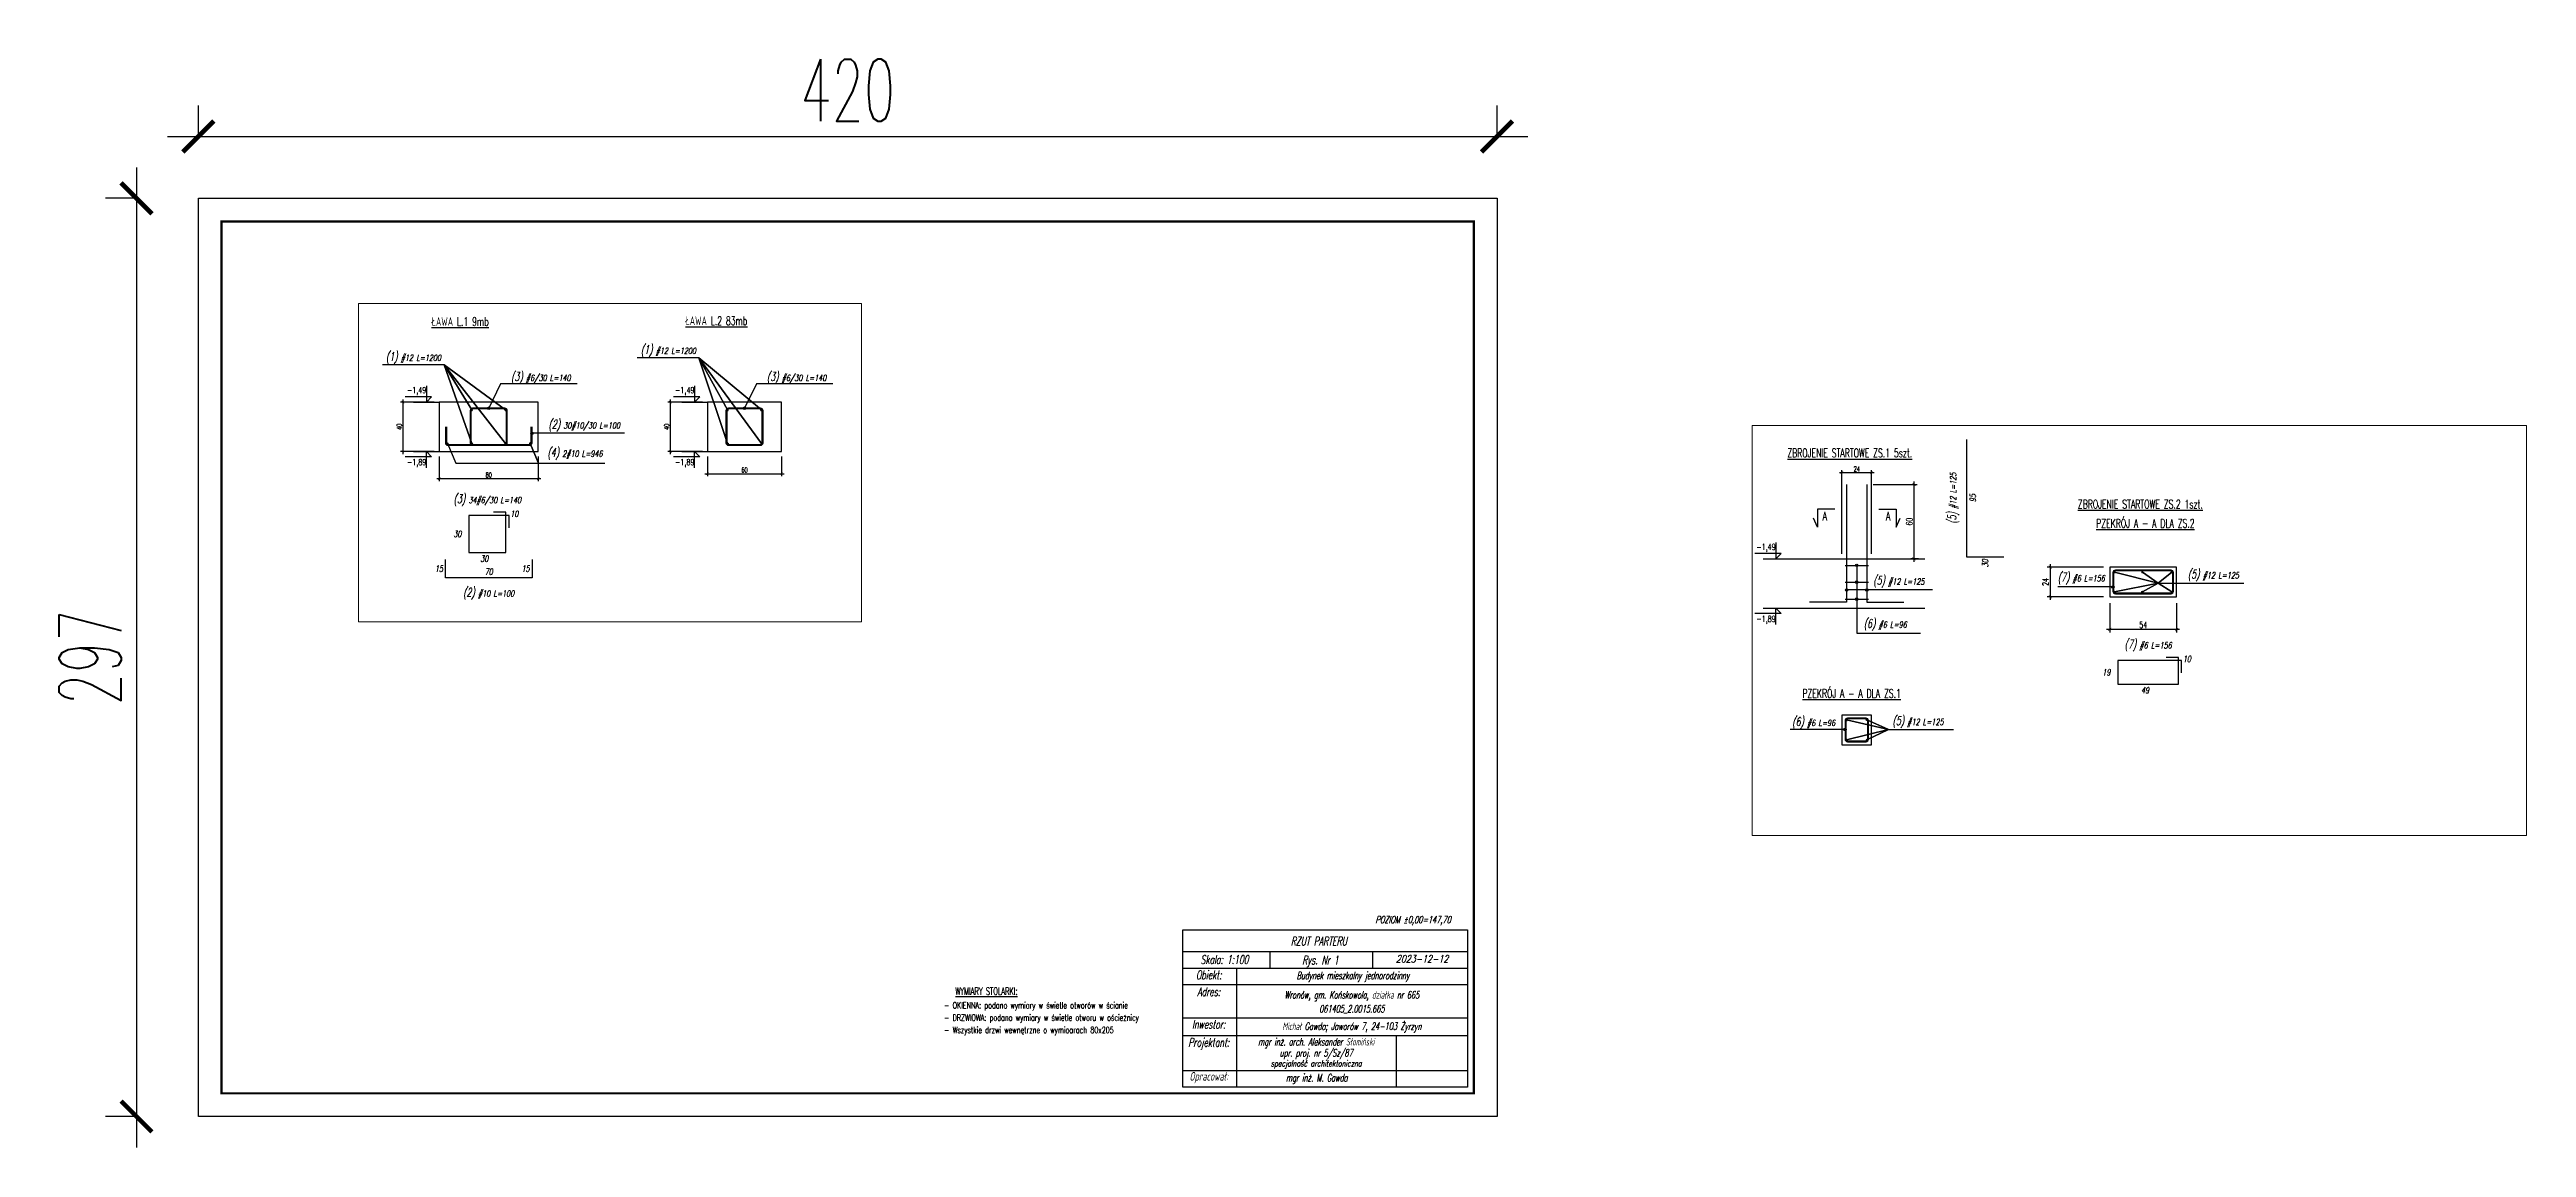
# Paper-space layout 'Layout1' of a CAD drawing. Header units: millimetres. Extents: x -461 to 340, y -18 to 338.
# The model-space entities are those that its viewports show. They can reach past a viewport. Long polylines and large blocks are cut down to what shows.
import ezdxf
from ezdxf.enums import TextEntityAlignment as Align

# ---------------------------------------------------------------- set-up
doc = ezdxf.new("R2010")
doc.units = ezdxf.units.MM
doc.header["$LTSCALE"] = 50
doc.layers.get('Defpoints').update_dxf_attribs({"color": 251})
for name, color, linetype in [('02', 4, 'Continuous'), ('K-CIENKIE', 8, 'Continuous'), ('K-ODNOSNIK', 8, 'Continuous'), ('K-RAMKA', 181, 'Continuous'), ('K-SCIANY', 2, 'Continuous'), ('K-TEXT 2.4mm', 71, 'Continuous'), ('K-TEXT 2.8mm', 101, 'Continuous'), ('K-TEXT 2mm', 254, 'Continuous'), ('K-TEXT 4mm', 4, 'Continuous'), ('K-WYMIARY', 1, 'Continuous'), ('K-ZBROJ_06', 101, 'Continuous'), ('K-ZBROJ_08', 121, 'Continuous'), ('K-ZBROJ_10', 141, 'Continuous'), ('K-ZBROJ_12', 161, 'Continuous'), ('N-25', 71, 'Continuous'), ('PrzylElektr', 10, 'Continuous'), ('ZBROJA_NIEZLICZAC', 255, 'Continuous'), ('ZBROJA_RZUTPR', 141, 'Continuous'), ('ZBROJA_RZUTPR1', 255, 'Continuous')]:
    doc.layers.add(name, color=color, linetype=linetype)
doc.layers.add('__NIEDRUK__', color=54, linetype='Continuous', plot=False)
doc.styles.add('ROMANS', font='ROMANS.SHX', dxfattribs={"width": 0.8, "oblique": 15, "height": 10})
doc.styles.add('STYL_ZBROJA', font='romanszb.shx', dxfattribs={"width": 0.65, "oblique": 12})
doc.styles.add('text 2.4mm', font='romans.shx', dxfattribs={"width": 0.65})
doc.styles.add('text 2.8mm', font='romans.shx', dxfattribs={"width": 0.65})
doc.styles.add('text 2mm', font='romans.shx', dxfattribs={"width": 0.65})
doc.styles.add('WYM1', font='romanszb.shx', dxfattribs={"width": 0.6})
doc.dimstyles.new('CM100', dxfattribs={"dimscale": 5, "dimtxt": 2, "dimasz": 1, "dimexe": 1, "dimexo": 2, "dimgap": 0.5, "dimtad": 1, "dimrnd": 0.5, "dimdsep": 46, "dimtxsty": 'WYM1', "dimblk": 'OBLIQUE', "dimcen": 0, "dimdle": 1, "dimclrd": 253, "dimclre": 251, "dimclrt": 30, "dimadec": 0, "dimazin": 0, "dimtfac": 1, "dimtix": 1, "dimtmove": 0, "dimatfit": 0, "dimfxl": 1, "dimtfillclr": 256, "dimtolj": 1, "dimarcsym": 0})

# ---------------------------------------------------------------- blocks, each defined once
blk = doc.blocks.new('_ArchTick')
at = {"color": 0, "linetype": 'ByBlock', "const_width": 0.15}
blk.add_lwpolyline([(-0.5, -0.5), (0.5, 0.5)], dxfattribs=at)
blk = doc.blocks.new('*D302')
at = {"layer": '__NIEDRUK__', "color": 251, "lineweight": -2, "transparency": 16777216}
for p, q in [((-420, 317), (-420, 327)), ((0, 317), (0, 327))]:
    blk.add_line(p, q, dxfattribs=at)
at = {"layer": '__NIEDRUK__', "color": 253, "lineweight": -2, "transparency": 16777216}
blk.add_line((-430, 317), (10, 317), dxfattribs=at)
at = {"layer": 'Defpoints', "color": 0, "transparency": 16777216}
for p in [(0, 317), (-420, 297), (0, 297)]:
    blk.add_point(p, dxfattribs=at)
at = {"layer": '__NIEDRUK__', "color": 253, "lineweight": -2, "transparency": 16777216, "xscale": 10, "yscale": 10, "zscale": 10, "rotation": 180}
blk.add_blockref('_ArchTick', (-420, 317), dxfattribs=at)
at = {"layer": '__NIEDRUK__', "color": 253, "lineweight": -2, "transparency": 16777216, "xscale": 10, "yscale": 10, "zscale": 10}
blk.add_blockref('_ArchTick', (0, 317), dxfattribs=at)
at = {"layer": '__NIEDRUK__', "color": 30, "transparency": 16777216, "insert": (-210, 332), "char_height": 20, "attachment_point": 5, "style": 'WYM1'}
blk.add_mtext('\\A1;420', dxfattribs=at)
blk = doc.blocks.new('*D303')
at = {"layer": '__NIEDRUK__', "color": 253, "lineweight": -2, "transparency": 16777216}
blk.add_line((-440, 307), (-440, -10), dxfattribs=at)
at = {"layer": '__NIEDRUK__', "color": 251, "lineweight": -2, "transparency": 16777216}
for p, q in [((-440, 297), (-450, 297)), ((-440, 0), (-450, 0))]:
    blk.add_line(p, q, dxfattribs=at)
at = {"layer": 'Defpoints', "color": 0, "transparency": 16777216}
for p in [(-420, 297), (-420, 0), (-440, 0)]:
    blk.add_point(p, dxfattribs=at)
at = {"layer": '__NIEDRUK__', "color": 253, "lineweight": -2, "transparency": 16777216, "xscale": 10, "yscale": 10, "zscale": 10}
for p, rotation in [((-440, 297), 90), ((-440, 0), 270)]:
    blk.add_blockref('_ArchTick', p, dxfattribs=dict(at, rotation=rotation))
at = {"layer": '__NIEDRUK__', "color": 30, "transparency": 16777216, "insert": (-455, 148.5), "char_height": 20, "attachment_point": 5, "rotation": 90, "style": 'WYM1'}
blk.add_mtext('\\A1;297', dxfattribs=at)
blk = doc.blocks.new('rabx')
at = {"layer": 'K-TEXT 2.8mm'}
for p, q in [((-805.2, 438.6), (-15.6, 438.6)), ((-563.5, 438.6), (-563.5, 392.6)), ((-279, 438.6), (-279, 392.6)), ((-805.2, 392.6), (-15.6, 392.6)), ((-655.9, 392.6), (-655.9, 62.3))]:
    blk.add_line(p, q, dxfattribs=at)
at = {"layer": 'K-TEXT 2mm'}
for p, q in [((-805.2, 346.6), (-15.6, 346.6)), ((-805.2, 254.6), (-15.6, 254.6)), ((-805.2, 206), (-15.6, 206)), ((-212.5, 62.3), (-212.5, 206)), ((-805.2, 108.3), (-15.6, 108.3))]:
    blk.add_line(p, q, dxfattribs=at)
at = {"layer": 'K-TEXT 4mm'}
blk.add_lwpolyline([(-805.2, 62.3), (-805.2, 498.6), (-15.6, 498.6), (-15.6, 62.3)], close=True, dxfattribs=at)
at = {"layer": '02', "style": 'ROMANS', "oblique": 15, "width": 0.8}
blk.add_text('2023-12-12', height=20, dxfattribs=at).set_placement((-141.8, 408), align=Align.CENTER)
at = {"layer": 'K-TEXT 2.4mm', "style": 'STYL_ZBROJA', "oblique": 12}
for s, width, p in [('Budynek mieszkalny jednorodzinny', 0.65, (-333.4, 361.5)), ('Wronów, gm. Końskowola, działka nr 665', 0.65, (-336.4, 307.8)), ('061405_2.0015.665', 0.65, (-336.4, 269.5)), ('Michał Gawda; Jaworów 7, 24-103 Żyrzyn', 0.62, (-336.4, 220.8)), ('mgr inż. arch. Aleksander Słomiński', 0.65, (-435.2, 177.7)), ('upr. proj. nr 5/Sz/87', 0.65, (-435.2, 147)), ('mgr inż. M. Gawda', 0.65, (-433.9, 78.3))]:
    blk.add_text(s, height=20.567, dxfattribs=dict(at, width=width)).set_placement(p, align=Align.CENTER)
at = {"layer": 'K-TEXT 2.8mm', "style": 'STYL_ZBROJA', "oblique": 12, "width": 0.65}
for s, height, p in [('Obiekt:', 24, (-733.1, 361.5)), ('Adres:', 24, (-733.1, 314.9)), ('Inwestor:', 24, (-733.1, 224.5)), ('Projektant:', 23.995, (-733.1, 174.5)), ('Opracował:', 24, (-733.1, 80.4))]:
    blk.add_text(s, height=height, dxfattribs=at).set_placement(p, align=Align.CENTER)
at = {"layer": 'K-TEXT 2mm', "style": 'STYL_ZBROJA', "oblique": 12, "width": 0.65}
blk.add_text('specjalność architektoniczna', height=17.139, dxfattribs=at).set_placement((-435.2, 119.6), align=Align.CENTER)
at = {"layer": 'N-25', "ltscale": 10, "style": 'ROMANS', "oblique": 15, "width": 0.7}
blk.add_text('POZIOM %%P0,00=147,70', height=19.282, dxfattribs=at).set_placement((-271.1, 517.1))
blk = doc.blocks.new('A$C392df230')
h = blk.add_hatch()
h.set_pattern_fill('ANGLE', color=256, scale=0.025)
h.set_pattern_definition([(360, (-2880.4701, 5517.13781), (-5e-64, 0.174625), [0.127, -0.047625]), (90, (-2880.4701, 5517.13781), (-0.174625, 1e-17), [0.127, -0.047625])])
h.paths.add_polyline_path([(0.5, 0, 1), (-0.5, 0, 1)])
blk.add_circle((0, 0), 0.5)
blk = doc.blocks.new('*D591')
at = {"layer": 'Defpoints', "color": 0, "transparency": 16777216}
for p in [(34198, -55654.7), (34278, -55654.7), (34278, -55676.6)]:
    blk.add_point(p, dxfattribs=at)
at = {"layer": 'K-WYMIARY', "color": 251, "lineweight": -2, "transparency": 16777216}
for p, q in [((34198, -55658.7), (34198, -55678.6)), ((34278, -55658.7), (34278, -55678.6))]:
    blk.add_line(p, q, dxfattribs=at)
at = {"layer": 'K-WYMIARY', "color": 253, "lineweight": -2, "transparency": 16777216}
blk.add_line((34196, -55676.6), (34280, -55676.6), dxfattribs=at)
at = {"layer": 'K-WYMIARY', "color": 253, "lineweight": -2, "transparency": 16777216, "xscale": 2, "yscale": 2, "zscale": 2, "rotation": 180}
blk.add_blockref('_ArchTick', (34198, -55676.6), dxfattribs=at)
at = {"layer": 'K-WYMIARY', "color": 253, "lineweight": -2, "transparency": 16777216, "xscale": 2, "yscale": 2, "zscale": 2}
blk.add_blockref('_ArchTick', (34278, -55676.6), dxfattribs=at)
at = {"layer": 'K-WYMIARY', "color": 30, "transparency": 16777216, "insert": (34238, -55673.6), "char_height": 4, "attachment_point": 5, "style": 'WYM1'}
blk.add_mtext('\\A1;80', dxfattribs=at)
blk = doc.blocks.new('*D592')
at = {"layer": 'Defpoints', "color": 0, "transparency": 16777216}
for p in [(34198, -55614.7), (34168.6, -55654.7), (34198, -55654.7)]:
    blk.add_point(p, dxfattribs=at)
at = {"layer": 'K-WYMIARY', "color": 251, "lineweight": -2, "transparency": 16777216}
for p, q in [((34194, -55614.7), (34166.6, -55614.7)), ((34194, -55654.7), (34166.6, -55654.7))]:
    blk.add_line(p, q, dxfattribs=at)
at = {"layer": 'K-WYMIARY', "color": 253, "lineweight": -2, "transparency": 16777216}
blk.add_line((34168.6, -55612.7), (34168.6, -55656.7), dxfattribs=at)
at = {"layer": 'K-WYMIARY', "color": 253, "lineweight": -2, "transparency": 16777216, "xscale": 2, "yscale": 2, "zscale": 2}
for p, rotation in [((34168.6, -55614.7), 90), ((34168.6, -55654.7), 270)]:
    blk.add_blockref('_ArchTick', p, dxfattribs=dict(at, rotation=rotation))
at = {"layer": 'K-WYMIARY', "color": 30, "transparency": 16777216, "insert": (34165.6, -55634.7), "char_height": 4, "attachment_point": 5, "rotation": 90, "style": 'WYM1'}
blk.add_mtext('\\A1;40', dxfattribs=at)
blk = doc.blocks.new('*D593')
at = {"layer": 'Defpoints', "color": 0, "transparency": 16777216}
for p in [(34414.8, -55654.7), (34474.8, -55654.7), (34474.8, -55672.6)]:
    blk.add_point(p, dxfattribs=at)
at = {"layer": 'K-WYMIARY', "color": 251, "lineweight": -2, "transparency": 16777216}
for p, q in [((34414.8, -55658.7), (34414.8, -55674.6)), ((34474.8, -55658.7), (34474.8, -55674.6))]:
    blk.add_line(p, q, dxfattribs=at)
at = {"layer": 'K-WYMIARY', "color": 253, "lineweight": -2, "transparency": 16777216}
blk.add_line((34412.8, -55672.6), (34476.8, -55672.6), dxfattribs=at)
at = {"layer": 'K-WYMIARY', "color": 253, "lineweight": -2, "transparency": 16777216, "xscale": 2, "yscale": 2, "zscale": 2, "rotation": 180}
blk.add_blockref('_ArchTick', (34414.8, -55672.6), dxfattribs=at)
at = {"layer": 'K-WYMIARY', "color": 253, "lineweight": -2, "transparency": 16777216, "xscale": 2, "yscale": 2, "zscale": 2}
blk.add_blockref('_ArchTick', (34474.8, -55672.6), dxfattribs=at)
at = {"layer": 'K-WYMIARY', "color": 30, "transparency": 16777216, "insert": (34444.8, -55669.6), "char_height": 4, "attachment_point": 5, "style": 'WYM1'}
blk.add_mtext('\\A1;60', dxfattribs=at)
blk = doc.blocks.new('*D594')
at = {"layer": 'Defpoints', "color": 0, "transparency": 16777216}
for p in [(34414.8, -55614.7), (34384.8, -55654.7), (34414.8, -55654.7)]:
    blk.add_point(p, dxfattribs=at)
at = {"layer": 'K-WYMIARY', "color": 251, "lineweight": -2, "transparency": 16777216}
for p, q in [((34410.8, -55614.7), (34382.8, -55614.7)), ((34410.8, -55654.7), (34382.8, -55654.7))]:
    blk.add_line(p, q, dxfattribs=at)
at = {"layer": 'K-WYMIARY', "color": 253, "lineweight": -2, "transparency": 16777216}
blk.add_line((34384.8, -55612.7), (34384.8, -55656.7), dxfattribs=at)
at = {"layer": 'K-WYMIARY', "color": 253, "lineweight": -2, "transparency": 16777216, "xscale": 2, "yscale": 2, "zscale": 2}
for p, rotation in [((34384.8, -55614.7), 90), ((34384.8, -55654.7), 270)]:
    blk.add_blockref('_ArchTick', p, dxfattribs=dict(at, rotation=rotation))
at = {"layer": 'K-WYMIARY', "color": 30, "transparency": 16777216, "insert": (34381.8, -55634.7), "char_height": 4, "attachment_point": 5, "rotation": 90, "style": 'WYM1'}
blk.add_mtext('\\A1;40', dxfattribs=at)
blk = doc.blocks.new('*D607')
at = {"layer": 'Defpoints', "color": 0, "transparency": 16777216}
for p in [(34229.4, -56116.5), (34283.4, -56116.5), (34229.4, -56142.9)]:
    blk.add_point(p, dxfattribs=at)
at = {"layer": 'K-WYMIARY', "color": 251, "lineweight": -2, "transparency": 16777216}
for p, q in [((34229.4, -56121.5), (34229.4, -56145.4)), ((34283.4, -56121.5), (34283.4, -56145.4))]:
    blk.add_line(p, q, dxfattribs=at)
at = {"layer": 'K-WYMIARY', "color": 253, "lineweight": -2, "transparency": 16777216}
blk.add_line((34285.9, -56142.9), (34226.9, -56142.9), dxfattribs=at)
at = {"layer": 'K-WYMIARY', "color": 253, "lineweight": -2, "transparency": 16777216, "xscale": 2.5, "yscale": 2.5, "zscale": 2.5, "rotation": 180}
blk.add_blockref('_ArchTick', (34229.4, -56142.9), dxfattribs=at)
at = {"layer": 'K-WYMIARY', "color": 253, "lineweight": -2, "transparency": 16777216, "xscale": 2.5, "yscale": 2.5, "zscale": 2.5}
blk.add_blockref('_ArchTick', (34283.4, -56142.9), dxfattribs=at)
at = {"layer": 'K-WYMIARY', "color": 30, "transparency": 16777216, "insert": (34256.4, -56139.2), "char_height": 5, "attachment_point": 5, "style": 'WYM1'}
blk.add_mtext('\\A1;54', dxfattribs=at)
blk = doc.blocks.new('*D608')
at = {"layer": 'Defpoints', "color": 0, "transparency": 16777216}
for p in [(34229.4, -56092.5), (34181.3, -56116.5), (34229.4, -56116.5)]:
    blk.add_point(p, dxfattribs=at)
at = {"layer": 'K-WYMIARY', "color": 251, "lineweight": -2, "transparency": 16777216}
for p, q in [((34224.4, -56092.5), (34178.8, -56092.5)), ((34224.4, -56116.5), (34178.8, -56116.5))]:
    blk.add_line(p, q, dxfattribs=at)
at = {"layer": 'K-WYMIARY', "color": 253, "lineweight": -2, "transparency": 16777216}
blk.add_line((34181.3, -56090), (34181.3, -56119), dxfattribs=at)
at = {"layer": 'K-WYMIARY', "color": 253, "lineweight": -2, "transparency": 16777216, "xscale": 2.5, "yscale": 2.5, "zscale": 2.5}
for p, rotation in [((34181.3, -56092.5), 90), ((34181.3, -56116.5), 270)]:
    blk.add_blockref('_ArchTick', p, dxfattribs=dict(at, rotation=rotation))
at = {"layer": 'K-WYMIARY', "color": 30, "transparency": 16777216, "insert": (34177.5, -56104.5), "char_height": 5, "attachment_point": 5, "rotation": 90, "style": 'WYM1'}
blk.add_mtext('\\A1;24', dxfattribs=at)
blk = doc.blocks.new('*D613')
at = {"layer": 'Defpoints', "color": 0, "transparency": 16777216}
for p in [(34033, -56025.7), (34071.1, -56085.7), (34079.9, -56085.7)]:
    blk.add_point(p, dxfattribs=at)
at = {"layer": 'K-WYMIARY', "color": 251, "lineweight": -2, "transparency": 16777216}
for p, q in [((34038, -56025.7), (34073.6, -56025.7)), ((34074.9, -56085.7), (34068.6, -56085.7))]:
    blk.add_line(p, q, dxfattribs=at)
at = {"layer": 'K-WYMIARY', "color": 253, "lineweight": -2, "transparency": 16777216}
blk.add_line((34071.1, -56023.2), (34071.1, -56088.2), dxfattribs=at)
at = {"layer": 'K-WYMIARY', "color": 253, "lineweight": -2, "transparency": 16777216, "xscale": 2.5, "yscale": 2.5, "zscale": 2.5}
for p, rotation in [((34071.1, -56025.7), 90), ((34071.1, -56085.7), 270)]:
    blk.add_blockref('_ArchTick', p, dxfattribs=dict(at, rotation=rotation))
at = {"layer": 'K-WYMIARY', "color": 30, "transparency": 16777216, "insert": (34067.4, -56055.7), "char_height": 5, "attachment_point": 5, "rotation": 90, "style": 'WYM1'}
blk.add_mtext('\\A1;60', dxfattribs=at)
blk = doc.blocks.new('*D615')
at = {"layer": 'Defpoints', "color": 0, "transparency": 16777216}
for p in [(34036.9, -56016), (34012.9, -56085.7), (34036.9, -56085.7)]:
    blk.add_point(p, dxfattribs=at)
at = {"layer": 'K-WYMIARY', "color": 253, "lineweight": -2, "transparency": 16777216}
blk.add_line((34010.9, -56016), (34038.9, -56016), dxfattribs=at)
at = {"layer": 'K-WYMIARY', "color": 251, "lineweight": -2, "transparency": 16777216}
for p, q in [((34012.9, -56081.7), (34012.9, -56014)), ((34036.9, -56081.7), (34036.9, -56014))]:
    blk.add_line(p, q, dxfattribs=at)
at = {"layer": 'K-WYMIARY', "color": 253, "lineweight": -2, "transparency": 16777216, "xscale": 2, "yscale": 2, "zscale": 2, "rotation": 180}
blk.add_blockref('_ArchTick', (34012.9, -56016), dxfattribs=at)
at = {"layer": 'K-WYMIARY', "color": 253, "lineweight": -2, "transparency": 16777216, "xscale": 2, "yscale": 2, "zscale": 2}
blk.add_blockref('_ArchTick', (34036.9, -56016), dxfattribs=at)
at = {"layer": 'K-WYMIARY', "color": 30, "transparency": 16777216, "insert": (34024.9, -56013), "char_height": 4, "attachment_point": 5, "style": 'WYM1'}
blk.add_mtext('\\A1;24', dxfattribs=at)
blk = doc.blocks.new('ramka')
at = {"const_width": 0.7}
blk.add_lwpolyline([(-405, 282), (0, 282), (0, 0), (-405, 0)], close=True, dxfattribs=at)
at = {"layer": '__NIEDRUK__'}
blk.add_lwpolyline([(-412.5, 289.5), (7.5, 289.5), (7.5, -7.5), (-412.5, -7.5)], close=True, dxfattribs=at)
dim = blk.add_linear_dim(base=(7.5, 309.5), p1=(-412.5, 289.5), p2=(7.5, 289.5), dimstyle='CM100', override={"dimscale": 10, "dimblk": 'ArchTick'}, dxfattribs=at)
dim.commit()
dim.dimension.update_dxf_attribs({"geometry": '*D302', "text_midpoint": (-202.5, 324.5), "insert": (7.5, -7.5)})
dim = blk.add_linear_dim(base=(-432.5, -7.5), p1=(-412.5, 289.5), p2=(-412.5, -7.5), angle=90, dimstyle='CM100', override={"dimscale": 10, "dimblk": 'ArchTick'}, dxfattribs=at)
dim.commit()
dim.dimension.update_dxf_attribs({"geometry": '*D303', "text_midpoint": (-447.5, 141), "insert": (7.5, -7.5)})

msp = doc.modelspace()

# ---------------------------------------------------------------- linework, layer by layer
at = {"layer": '__NIEDRUK__'}
for points in [[(34224.976, -55649.066), (34250.976, -55649.066, 0.41421356), (34252.376, -55647.666), (34252.376, -55621.666, 0.41421356), (34250.976, -55620.266), (34224.976, -55620.266, 0.41421356), (34223.576, -55621.666), (34223.576, -55647.666, 0.41421356)], [(34431.777, -55649.066), (34457.777, -55649.066, 0.41421356), (34459.177, -55647.666), (34459.177, -55621.666, 0.41421356), (34457.777, -55620.266), (34431.777, -55620.266, 0.41421356), (34430.377, -55621.666), (34430.377, -55647.666, 0.41421356)], [(34233.945, -56113.365), (34278.945, -56113.365, 0.41421356), (34280.345, -56111.965), (34280.345, -56096.965, 0.41421356), (34278.945, -56095.565), (34233.945, -56095.565, 0.41421356), (34232.545, -56096.965), (34232.545, -56111.965, 0.41421356)], [(34017.353, -56233.033), (34032.353, -56233.033, 0.41421356), (34033.753, -56231.633), (34033.753, -56216.633, 0.41421356), (34032.353, -56215.233), (34017.353, -56215.233, 0.41421356), (34015.953, -56216.633), (34015.953, -56231.633, 0.41421356)]]:
    msp.add_lwpolyline(points, format="xyb", close=True, dxfattribs=at)
msp.add_lwpolyline([(34203.776, -55634.666), (34203.776, -55647.666, 0.41421356), (34204.976, -55648.866), (34270.976, -55648.866, 0.41421356), (34272.176, -55647.666), (34272.176, -55634.666)], format="xyb", dxfattribs=at)
at = {"layer": 'K-CIENKIE'}
msp.add_lwpolyline([(34012.853, -56236.133), (34036.853, -56236.133), (34036.853, -56212.133), (34012.853, -56212.133)], close=True, dxfattribs=at)
at = {"layer": 'K-ODNOSNIK'}
for points in [[(34201.838, -55584.533), (34251.612, -55648.302), (34201.838, -55584.533), (34224.339, -55648.302), (34201.838, -55584.533), (34251.612, -55621.03), (34201.838, -55584.533), (34224.339, -55621.03), (34201.838, -55584.533), (34151.98, -55584.533)], [(34407.97, -55578.88), (34458.413, -55648.302), (34407.97, -55578.88), (34431.14, -55648.302), (34407.97, -55578.88), (34458.413, -55621.03), (34407.97, -55578.88), (34431.14, -55621.03), (34407.97, -55578.88), (34358.113, -55578.88)], [(34309.498, -55599.868), (34247.617, -55599.868), (34237.976, -55619.666)], [(34516.299, -55599.868), (34454.418, -55599.868), (34444.777, -55619.666)], [(34204.533, -55648.223), (34211.367, -55663.974), (34278.252, -55663.974), (34271.418, -55648.223), (34278.252, -55663.974), (34331.954, -55663.974)], [(34347.803, -55639.899), (34272.976, -55639.899)], [(34024.853, -56091.018), (34024.853, -56145.743), (34076.329, -56145.743)], [(34086.172, -56110.906), (34016.682, -56110.906)], [(34231.945, -56108.452), (34187.476, -56108.452)], [(34268.65, -56105.498), (34255.778, -56096.405), (34268.65, -56105.498), (34255.778, -56112.525), (34268.65, -56105.498), (34279.616, -56096.405), (34268.65, -56105.498), (34233.274, -56096.405), (34268.65, -56105.498), (34279.616, -56112.525), (34268.65, -56105.498), (34233.274, -56112.525), (34268.65, -56105.498), (34337.908, -56105.498)], [(34015.353, -56223.767), (33970.885, -56223.767)], [(34050.555, -56223.767), (34033.024, -56216.073), (34050.555, -56223.767), (34016.682, -56216.073), (34050.555, -56223.767), (34033.024, -56232.193), (34050.555, -56223.767), (34016.682, -56232.193), (34050.555, -56223.767), (34103.016, -56223.767)]]:
    msp.add_lwpolyline(points, dxfattribs=at)
for centre in [(34237.976, -55619.666), (34444.777, -55619.666), (34272.976, -55639.899), (34024.853, -56091.018), (34016.682, -56110.906), (34024.853, -56104.632), (34033.024, -56110.906), (34231.945, -56108.452), (34024.853, -56118.38), (34015.353, -56223.767)]:
    msp.add_circle(centre, 1, dxfattribs=at)
at = {"layer": 'K-SCIANY'}
for points in [[(34197.976, -55654.666), (34277.976, -55654.666), (34277.976, -55614.666), (34197.976, -55614.666)], [(34414.777, -55654.666), (34474.777, -55654.666), (34474.777, -55614.666), (34414.777, -55614.666)], [(34229.445, -56116.465), (34283.445, -56116.465), (34283.445, -56092.465), (34229.445, -56092.465)]]:
    msp.add_lwpolyline(points, close=True, dxfattribs=at)
for points in [[(33969.816, -56085.678), (34079.891, -56085.678)], [(33969.816, -56125.678), (34079.891, -56125.678)]]:
    msp.add_lwpolyline(points, dxfattribs=at)
at = {"layer": 'K-TEXT 2.8mm'}
for points in [[(34007.015, -56045.531), (33992.99, -56045.531), (33992.99, -56060.041), (33989.791, -56052.827)], [(34042.692, -56045.531), (34056.717, -56045.531), (34056.717, -56060.041), (34059.915, -56052.827)]]:
    msp.add_lwpolyline(points, dxfattribs=at)
at = {"layer": 'K-TEXT 2mm', "lineweight": -2}
for points in [[(34187.629, -55601.582), (34187.629, -55614.666), (34191.822, -55610.473), (34170.477, -55610.473)], [(34404.43, -55601.582), (34404.43, -55614.666), (34408.623, -55610.473), (34387.279, -55610.473)], [(34187.629, -55667.75), (34187.629, -55654.666), (34191.822, -55658.859), (34170.477, -55658.859)], [(34404.43, -55667.75), (34404.43, -55654.666), (34408.623, -55658.859), (34387.279, -55658.859)], [(33959.469, -56072.593), (33959.469, -56085.678), (33963.662, -56081.485), (33942.318, -56081.485)], [(33959.469, -56138.762), (33959.469, -56125.678), (33963.662, -56129.871), (33942.318, -56129.871)]]:
    msp.add_lwpolyline(points, dxfattribs=at)
at = {"layer": 'K-TEXT 2mm'}
for points in [[(34177.282, -55614.666), (34197.976, -55614.666)], [(34394.083, -55614.666), (34414.777, -55614.666)], [(34177.282, -55654.666), (34197.976, -55654.666)], [(34394.083, -55654.666), (34414.777, -55654.666)], [(33949.123, -56085.678), (33969.816, -56085.678)], [(33949.123, -56125.678), (33969.816, -56125.678)]]:
    msp.add_lwpolyline(points, dxfattribs=at)
at = {"layer": 'K-ZBROJ_06'}
for points in [[(34224.976, -55649.666), (34250.976, -55649.666, 0.41421356), (34252.976, -55647.666), (34252.976, -55621.666, 0.41421356), (34250.976, -55619.666), (34224.976, -55619.666, 0.41421356), (34222.976, -55621.666), (34222.976, -55647.666, 0.41421356)], [(34431.777, -55649.666), (34457.777, -55649.666, 0.41421356), (34459.777, -55647.666), (34459.777, -55621.666, 0.41421356), (34457.777, -55619.666), (34431.777, -55619.666, 0.41421356), (34429.777, -55621.666), (34429.777, -55647.666, 0.41421356)], [(34233.945, -56113.965), (34278.945, -56113.965, 0.41421356), (34280.945, -56111.965), (34280.945, -56096.965, 0.41421356), (34278.945, -56094.965), (34233.945, -56094.965, 0.41421356), (34231.945, -56096.965), (34231.945, -56111.965, 0.41421356)], [(34017.353, -56233.633), (34032.353, -56233.633, 0.41421356), (34034.353, -56231.633), (34034.353, -56216.633, 0.41421356), (34032.353, -56214.633), (34017.353, -56214.633, 0.41421356), (34015.353, -56216.633), (34015.353, -56231.633, 0.41421356)]]:
    msp.add_lwpolyline(points, format="xyb", close=True, dxfattribs=at)
for points in [[(34015.353, -56091.018), (34034.353, -56091.018)], [(34015.353, -56104.632), (34034.353, -56104.632)], [(34015.353, -56118.246), (34034.353, -56118.246)]]:
    msp.add_lwpolyline(points, dxfattribs=at)
at = {"layer": 'K-ZBROJ_08'}
msp.add_lwpolyline([(34202.976, -55634.666), (34202.976, -55647.666, 0.41421356), (34204.976, -55649.666), (34270.976, -55649.666, 0.41421356), (34272.976, -55647.666), (34272.976, -55634.666)], format="xyb", dxfattribs=at)
at = {"layer": 'K-ZBROJ_12'}
for points in [[(34016.682, -56025.678), (34016.682, -56120.678), (33986.682, -56120.678)], [(34033.024, -56025.678), (34033.024, -56120.678), (34063.024, -56120.678)]]:
    msp.add_lwpolyline(points, dxfattribs=at)
at = {"layer": 'ZBROJA_RZUTPR'}
for points in [[(34254.433, -55716.302), (34254.433, -55706.302, 0.41421356), (34254.433, -55706.302), (34221.933, -55706.302, 0.41421356), (34221.933, -55706.302), (34221.933, -55736.302, 0.41421356), (34221.933, -55736.302), (34251.933, -55736.302, 0.41421356), (34251.933, -55736.302), (34251.933, -55703.802, 0.41421356), (34251.933, -55703.802), (34241.933, -55703.802)], [(34272.976, -55741.899), (34272.976, -55756.899, -0.41421356), (34272.976, -55756.899), (34202.976, -55756.899, -0.41421356), (34202.976, -55756.899), (34202.976, -55741.899)], [(34113.646, -55989.163), (34113.646, -56084.163, 0.41421356), (34113.646, -56084.163), (34143.646, -56084.163)], [(34287.495, -56177.999), (34287.495, -56167.999, 0.41421356), (34287.495, -56167.999), (34235.995, -56167.999, 0.41421356), (34235.995, -56167.999), (34235.995, -56186.999, 0.41421356), (34235.995, -56186.999), (34284.995, -56186.999, 0.41421356), (34284.995, -56186.999), (34284.995, -56165.499, 0.41421356), (34284.995, -56165.499), (34274.995, -56165.499)]]:
    msp.add_lwpolyline(points, format="xyb", dxfattribs=at)

# ---------------------------------------------------------------- block references
at = {"layer": 'K-ZBROJ_10'}
msp.add_blockref('A$C392df230', (34204.533, -55648.223), dxfattribs=at)
at = {"layer": 'K-ZBROJ_10', "xscale": -1}
msp.add_blockref('A$C392df230', (34271.418, -55648.223), dxfattribs=at)
at = {"layer": 'K-ZBROJ_12', "xscale": -1, "rotation": 180}
for p in [(34224.339, -55621.03), (34431.14, -55621.03), (34233.274, -56096.405), (34255.778, -56096.405), (34016.682, -56216.073)]:
    msp.add_blockref('A$C392df230', p, dxfattribs=at)
at = {"layer": 'K-ZBROJ_12', "rotation": 180}
for p in [(34251.612, -55621.03), (34458.413, -55621.03), (34279.616, -56096.405), (34033.024, -56216.073)]:
    msp.add_blockref('A$C392df230', p, dxfattribs=at)
at = {"layer": 'K-ZBROJ_12'}
for p in [(34224.339, -55648.302), (34431.14, -55648.302), (34233.274, -56112.525), (34255.778, -56112.525), (34016.682, -56232.193)]:
    msp.add_blockref('A$C392df230', p, dxfattribs=at)
at = {"layer": 'K-ZBROJ_12', "xscale": -1}
for p in [(34251.612, -55648.302), (34458.413, -55648.302), (34279.616, -56112.525), (34033.024, -56232.193)]:
    msp.add_blockref('A$C392df230', p, dxfattribs=at)

# ---------------------------------------------------------------- texts
at = {"layer": 'K-TEXT 2.8mm', "style": 'text 2.8mm', "width": 0.65}
for s, p in [('%%UŁAWA L.1 9mb', (34191.825, -55555.135)), ('%%UŁAWA L.2 83mb', (34397.03, -55554.511)), ('%%UZBROJENIE STARTOWE ZS.1 5szt.', (33968.729, -56005.729)), ('%%UZBROJENIE STARTOWE ZS.2 1szt.', (34203.638, -56047.139)), ('%%UPZEKRÓJ A - A DLA ZS.2', (34218.446, -56062.677)), ('%%UPZEKRÓJ A - A DLA ZS.1', (33980.95, -56200.213))]:
    msp.add_text(s, height=7, dxfattribs=at).set_placement(p, align=Align.BOTTOM_LEFT)
for p in [(33997.264, -56054.686), (34048.542, -56054.686)]:
    msp.add_text('A', height=7, dxfattribs=at).set_placement(p)
at = {"layer": 'K-TEXT 2mm', "style": 'text 2mm', "width": 0.65}
for s, p in [('-1,49', (34171.916, -55607.587)), ('-1,49', (34388.717, -55607.587)), ('-1,49', (33943.756, -56078.599)), ('-1,89', (33943.756, -56136.805))]:
    msp.add_text(s, height=5, dxfattribs=at).set_placement(p)
at = {"layer": 'K-TEXT 2mm', "lineweight": -2, "style": 'text 2mm', "width": 0.65}
for p in [(34171.916, -55665.793), (34388.717, -55665.793)]:
    msp.add_text('-1,89', height=5, dxfattribs=at).set_placement(p)
at = {"layer": 'ZBROJA_NIEZLICZAC', "char_height": 10, "style": 'STYL_ZBROJA'}
for s, insert, attachment_point in [('\\H7;\\C71;\\H5;\\C256;\\H7;\\C71;(1)\\H5;\\C256; #12 L=1200', (34361.046, -55578.082), 7), ('\\H7;\\C71;\\H5;\\C256;\\H7;\\C71;(1)\\H5;\\C256; #12 L=1200', (34154.913, -55583.734), 7), ('\\H7;\\C71;\\H5;\\C256;\\H7;\\C71;(3)\\H5;\\C256; #6/30 L=140', (34280.129, -55599.971), 8), ('\\H7;\\C71;\\H5;\\C256;\\H7;\\C71;(3)\\H5;\\C256; #6/30 L=140', (34486.93, -55599.971), 8), ('\\H7;\\C71;\\H5;\\C256;\\H7;\\C71;(2)\\H5;\\C256; 30#10/30 L=100', (34286.362, -55638.455), 7), ('\\H7;\\C71;\\H5;\\C256;\\H7;\\C71;(4)\\H5;\\C256; 2#10 L=946', (34285.524, -55661.312), 7), ('\\H7;\\C71;\\H5;\\C256;\\H7;\\C71;(3)\\H5;\\C256; 34#6/30 L=140', (34236.933, -55698.802), 8), ('\\H7;\\C71;\\H5;\\C256;\\H7;\\C71;(2)\\H5;\\C256; #10 L=100', (34237.976, -55774.324), 8), ('\\H7;\\C71;\\H5;\\C256;\\H7;\\C71;(5)\\H5;\\C256; #12 L=125', (34038.305, -56108.974), 7), ('\\H7;\\C71;\\H5;\\C256;\\H7;\\C71;(7)\\H5;\\C256; #6 L=156', (34206.401, -56106.406), 8), ('\\H7;\\C71;\\H5;\\C256;\\H7;\\C71;(5)\\H5;\\C256; #12 L=125', (34292.608, -56103.925), 7), ('\\H7;\\C71;\\H5;\\C256;\\H7;\\C71;(6)\\H5;\\C256; #6 L=96', (34030.577, -56143.778), 7), ('\\H7;\\C71;\\H5;\\C256;\\H7;\\C71;(7)\\H5;\\C256; #6 L=156', (34260.495, -56160.499), 8), ('\\H7;\\C71;\\H5;\\C256;\\H7;\\C71;(6)\\H5;\\C256; #6 L=96', (33972.7, -56223.218), 7), ('\\H7;\\C71;\\H5;\\C256;\\H7;\\C71;(5)\\H5;\\C256; #12 L=125', (34053.753, -56222.467), 7)]:
    msp.add_mtext(s, dxfattribs=dict(at, insert=insert, attachment_point=attachment_point))
at = {"layer": 'ZBROJA_NIEZLICZAC', "insert": (34107.646, -56036.663), "char_height": 10, "attachment_point": 8, "rotation": 90, "style": 'STYL_ZBROJA'}
msp.add_mtext('\\H7;\\C71;\\H5;\\C256;\\H7;\\C71;(5)\\H5;\\C256; #12 L=125', dxfattribs=at)
at = {"layer": 'ZBROJA_RZUTPR1', "style": 'STYL_ZBROJA', "oblique": 12, "width": 0.65}
for s, p in [('10', (34261.933, -55705.052)), ('15', (34200.976, -55749.399)), ('15', (34270.976, -55749.399)), ('10', (34294.995, -56166.749))]:
    msp.add_text(s, height=5, dxfattribs=at).set_placement(p, align=Align.MIDDLE_RIGHT)
for s, p in [('30', (34209.433, -55721.302)), ('19', (34223.495, -56177.499))]:
    msp.add_text(s, height=5, dxfattribs=at).set_placement(p, align=Align.MIDDLE_LEFT)
for s, p in [('30', (34234.433, -55738.802)), ('49', (34257.995, -56189.499))]:
    msp.add_text(s, height=5, dxfattribs=at).set_placement(p, align=Align.TOP_CENTER)
msp.add_text('70', height=5, dxfattribs=at).set_placement((34237.976, -55751.899), align=Align.MIDDLE)
msp.add_text('95', height=5, rotation=90, dxfattribs=at).set_placement((34118.646, -56036.663), align=Align.MIDDLE)
msp.add_text('30', height=5, rotation=90, dxfattribs=at).set_placement((34128.646, -56086.163), align=Align.MIDDLE_RIGHT)

# ---------------------------------------------------------------- dimensions: what is measured, and where the dimension line sits
at = {"layer": 'K-WYMIARY'}
for base, p1, p2, override, picture, middle in [((34168.564, -55654.666), (34197.976, -55614.666), (34197.976, -55654.666), {"dimscale": 2, "dimblk": 'ArchTick'}, '*D592', (34165.564, -55634.666)), ((34384.839, -55654.666), (34414.777, -55614.666), (34414.777, -55654.666), {"dimscale": 2, "dimblk": 'ArchTick'}, '*D594', (34381.839, -55634.666)), ((34071.121, -56085.678), (34033.024, -56025.678), (34079.891, -56085.678), {"dimscale": 2.5, "dimblk": 'ArchTick'}, '*D613', (34067.371, -56055.678)), ((34181.28, -56116.465), (34229.445, -56092.465), (34229.445, -56116.465), {"dimscale": 2.5, "dimblk": 'ArchTick'}, '*D608', (34177.53, -56104.465))]:
    dim = msp.add_linear_dim(base=base, p1=p1, p2=p2, angle=90, dimstyle='CM100', override=override, dxfattribs=at)
    dim.commit()
    dim.dimension.update_dxf_attribs({"geometry": picture, "text_midpoint": middle})
for base, p1, p2, override, picture, middle in [((34277.976, -55676.57), (34197.976, -55654.666), (34277.976, -55654.666), {"dimscale": 2, "dimblk": 'ArchTick'}, '*D591', (34237.976, -55673.57)), ((34474.777, -55672.629), (34414.777, -55654.666), (34474.777, -55654.666), {"dimscale": 2, "dimblk": 'ArchTick'}, '*D593', (34444.777, -55669.629)), ((34036.853, -56016.006), (34012.853, -56085.678), (34036.853, -56085.678), {"dimscale": 2, "dimblk": 'ArchTick'}, '*D615', (34024.853, -56013.006)), ((34229.445, -56142.901), (34283.445, -56116.465), (34229.445, -56116.465), {"dimscale": 2.5, "dimblk": 'ArchTick'}, '*D607', (34256.445, -56139.151))]:
    dim = msp.add_linear_dim(base=base, p1=p1, p2=p2, dimstyle='CM100', override=override, dxfattribs=at)
    dim.commit()
    dim.dimension.update_dxf_attribs({"geometry": picture, "text_midpoint": middle})

psp = doc.layouts.get("Layout1")

# ---------------------------------------------------------------- block references
at = {"layer": 'K-RAMKA'}
psp.add_blockref('ramka', (0, 0), dxfattribs=at)
at = {"layer": 'PrzylElektr', "xscale": 0.1166908044100115, "yscale": 0.1166908044100115, "zscale": 0.1166908044100115}
psp.add_blockref('rabx', (-0.18, -5.27), dxfattribs=at)

# ---------------------------------------------------------------- texts
at = {"layer": 'K-TEXT 2.4mm', "style": 'text 2.4mm', "width": 0.65}
psp.add_text('%%UWYMIARY STOLARKI:', height=2.4, dxfattribs=at).set_placement((-167.64, 31.85))
at = {"layer": 'K-TEXT 2.8mm', "style": 'STYL_ZBROJA', "oblique": 12, "width": 0.65}
for s, p in [('RZUT PARTERU', (-50.09, 47.86)), ('Skala: 1:100', (-80.62, 41.86)), ('Rys. Nr 1', (-49.61, 41.71))]:
    psp.add_text(s, height=2.8, dxfattribs=at).set_placement(p, align=Align.CENTER)
at = {"layer": 'K-TEXT 2mm', "style": 'text 2mm', "width": 0.65}
for s, p in [('- OKIENNA: podano wymiary w świetle otworów w ścianie', (-171.3, 27.49)), ('- DRZWIOWA: podano wymiary w świetle otworu w ościeżnicy', (-171.3, 23.49)), ('- Wszystkie drzwi wewnętrzne o wymioarach 80x205', (-171.3, 19.49))]:
    psp.add_text(s, height=2, dxfattribs=at).set_placement(p)

# ---------------------------------------------------------------- viewports
at = {"layer": 'Defpoints'}
psp.add_viewport(center=(-202.5, 141), size=(405, 282), view_center_point=(31795.333, -61125.412), view_height=2820, dxfattribs=at)
for center, size, view_center_point, view_height, status in [((-279.33, 203.97), (162.68, 102.957), (34336.137, -55663.756), 257.39238, 3), ((215.19, 149.68), (250.44, 132.6146), (34253.248, -56143.783), 331.5365, 4)]:
    psp.add_viewport(center=center, size=size, view_center_point=view_center_point, view_height=view_height, status=status, dxfattribs=at)

doc.saveas('drawing.dxf')
